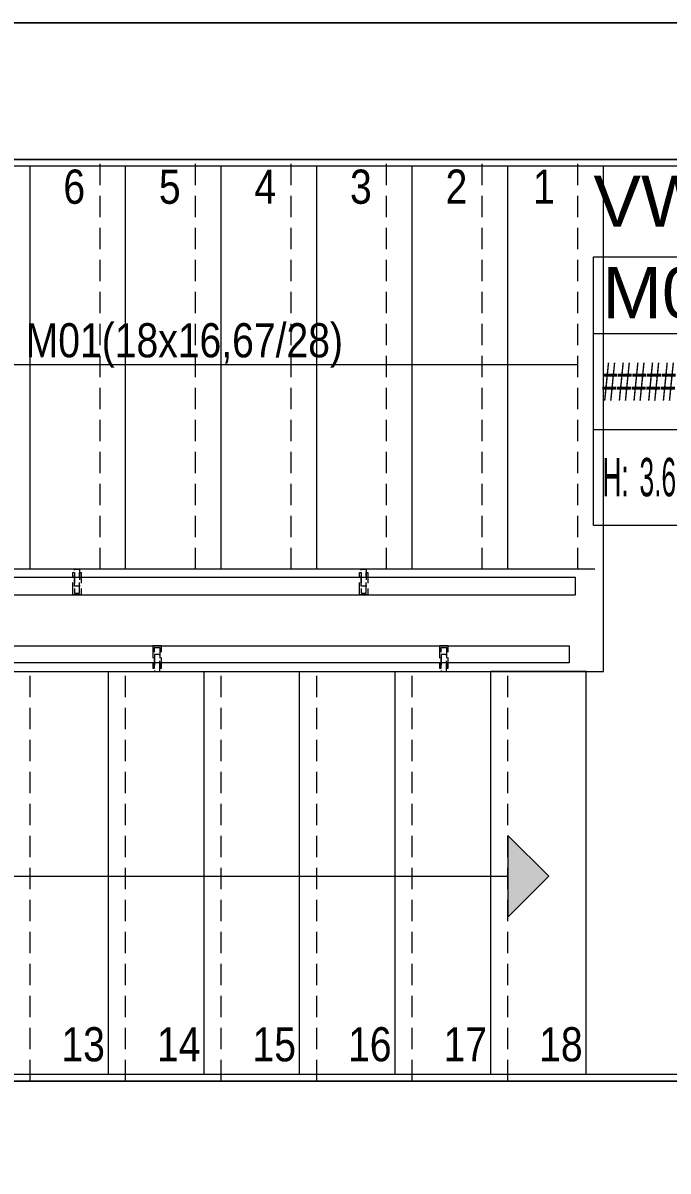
# Model space of a CAD drawing. Extents: x -2365 to 41970, y -230 to 8114.
# Drawn here: x 17057.8 to 17246.8, y 326.2 to 662.5 of the extents above; entities that cross this region are included whole.
import ezdxf
from ezdxf.enums import TextEntityAlignment as Align

# ---------------------------------------------------------------- set-up
doc = ezdxf.new("R2010")
doc.units = 0
doc.header["$LTSCALE"] = 25
doc.linetypes.add('DOT2', pattern=[0.125, 0, -0.125])
doc.linetypes.add('HIDDEN', pattern=[0.375, 0.25, -0.125])
doc.layers.get('0').update_dxf_attribs({"color": 9, "lineweight": 9})
for name, color, linetype, lineweight in [('01', 9, 'Continuous', 9), ('06B', 9, 'Continuous', 9), ('14', 9, 'Continuous', 9), ('19', 9, 'Continuous', 9), ('19D', 9, 'DOT2', 9), ('20', 9, 'DOT2', 9), ('21', 9, 'Continuous', 9), ('21_MAHAL', 9, 'Continuous', 9), ('35', 9, 'Continuous', 9)]:
    doc.layers.add(name, color=color, linetype=linetype, lineweight=lineweight)
doc.styles.add('Arial', font='arial.ttf', dxfattribs={"height": 2.5})
doc.styles.add('MuuM_TEXT-STANDART', font='ARIALN.TTF')

# ---------------------------------------------------------------- blocks, each defined once
blk = doc.blocks.new('p-lama profili')
at = {"layer": '20', "linetype": 'HIDDEN', "ltscale": 0.5}
blk.add_lwpolyline([(0.75, -0.45), (-0.75, -0.45), (-0.75, -6.5), (-1.25, -6.5), (-1.25, -0.45), (-1.25, -0.45), (-1.25, 0), (1.25, 0), (1.25, -0.45), (1.25, -0.45), (1.25, -6.5), (0.75, -6.5), (0.75, -0.45)], dxfattribs=at)
blk.add_lwpolyline([(-0.75, -2.5), (0.75, -2.5), (0.75, -7.5), (-0.75, -7.5)], close=True, dxfattribs=at)
blk = doc.blocks.new('0_roomno2')
blk.add_lwpolyline([(19.375, -10.5), (0, -10.5), (0, 0), (19.375, 0)], close=True)
for points in [[(0, -3), (19.375, -3)], [(8.125, -3), (8.125, -10.5)], [(11.875, -3), (11.875, -10.5)], [(15.625, -3), (15.625, -10.5)], [(0, -6.75), (8.125, -6.75)]]:
    blk.add_lwpolyline(points)
at = {"style": 'MuuM_TEXT-STANDART', "width": 0.6}
blk.add_text('H:', height=1.5, dxfattribs=at).set_placement((0.35, -8.608), align=Align.MIDDLE_LEFT)
at = {"style": 'Arial'}
blk.add_attdef('ODANO', (0, 1.17), '', height=2, dxfattribs=at)
blk.add_attdef('MEKANADI', text='', height=2, dxfattribs=at).set_placement((0.35, -3), align=Align.BOTTOM_LEFT)
at = {"style": 'MuuM_TEXT-STANDART', "width": 0.6}
for tag, p in [('YER01', (10, -4.5)), ('TAVAN01', (13.75, -4.5)), ('DUVAR01', (17.5, -4.5)), ('YER02', (10, -6.75)), ('TAVAN02', (13.75, -6.75)), ('DUVAR02', (17.5, -6.75)), ('YER03', (10, -9)), ('TAVAN03', (13.75, -9)), ('DUVAR03', (17.5, -9))]:
    blk.add_attdef(tag, text='', height=1.5, dxfattribs=at).set_placement(p, align=Align.MIDDLE_CENTER)
for tag, p in [('M2', (0.35, -4.875)), ('TEMIZTAVANYUKSEKLIGI', (1.8, -8.608))]:
    blk.add_attdef(tag, text='', height=1.5, dxfattribs=at).set_placement(p, align=Align.MIDDLE_LEFT)

msp = doc.modelspace()

# ---------------------------------------------------------------- hatches: boundary and pattern name
at = {"layer": '19'}
h = msp.add_hatch(color=256, dxfattribs=at)
h.dxf.hatch_style = 1
h.paths.add_polyline_path([(17199.84, 424.5), (17199.84, 400.5), (17211.86, 412.5)])

# ---------------------------------------------------------------- linework, layer by layer
at = {"layer": '01'}
for points in [[(17400.84, 312.5), (16800.84, 312.5), (16800.84, 662.5), (17400.84, 662.5), (17400.84, 622.5), (16850.84, 622.5), (16850.84, 352.5), (17400.85, 352.5)], [(17400.84, 662.5), (16800.84, 662.5), (16800.84, 312.5), (17400.84, 312.5), (17400.84, 352.5), (16850.84, 352.5), (16850.84, 622.5), (17400.84, 622.5)]]:
    msp.add_lwpolyline(points, close=True, dxfattribs=at)
msp.add_lwpolyline([(16850.84, 352.5), (17400.85, 352.35), (17400.84, 312.5)], dxfattribs=at)
at = {"layer": '06B'}
for points in [[(16970.84, 500), (16970.84, 495), (17219.69, 495), (17219.69, 500)], [(16970.84, 475), (16970.84, 480), (17217.84, 480), (17217.84, 475)]]:
    msp.add_lwpolyline(points, close=True, dxfattribs=at)
at = {"layer": '14'}
msp.add_lwpolyline([(17383.84, 477.5), (17383.84, 620.5), (17383.84, 620.5), (17383.84, 620.5), (16852.84, 620.5), (16852.84, 354.5), (17383.84, 354.5), (17383.84, 354.5), (17383.84, 354.5), (17383.84, 371.5)], dxfattribs=at)
at = {"layer": '19', "linetype": 'Continuous'}
for points in [[(16970.84, 472.5), (17227.84, 472.5), (17227.84, 620.5)], [(17059.84, 502.5), (17059.84, 620.5)], [(17087.84, 502.5), (17087.84, 620.5)], [(17115.84, 502.5), (17115.84, 620.5)], [(17143.84, 502.5), (17143.84, 620.5)], [(17171.84, 502.5), (17171.84, 620.5)], [(17199.84, 502.5), (17199.84, 620.5)], [(17225.34, 502.5), (16970.84, 502.5)], [(17082.84, 354.5), (17082.84, 472.5)], [(17110.84, 354.5), (17110.84, 472.5)], [(17138.84, 354.5), (17138.84, 472.5)], [(17166.84, 354.5), (17166.84, 472.5)], [(17194.84, 354.5), (17194.84, 472.5)]]:
    msp.add_lwpolyline(points, dxfattribs=at)
at = {"layer": '19'}
msp.add_lwpolyline([(17220.34, 562.35), (16905.84, 562.35), (16905.84, 412.5), (17199.84, 412.5)], dxfattribs=at)
msp.add_lwpolyline([(17199.84, 424.5), (17199.84, 400.5), (17211.86, 412.5)], close=True, dxfattribs=at)
msp.add_lwpolyline([(17199.84, 424.5), (17199.84, 400.5), (17211.86, 412.5)], close=True, dxfattribs=at)
at = {"layer": '19D', "linetype": 'HIDDEN'}
for points in [[(17080.34, 502.5), (17080.34, 622.5)], [(17108.34, 502.5), (17108.34, 622.5)], [(17136.34, 502.5), (17136.34, 622.5)], [(17164.34, 502.5), (17164.34, 622.5)], [(17192.34, 502.5), (17192.34, 622.5)], [(17220.34, 502.5), (17220.34, 622.5)], [(17059.84, 352.5), (17059.84, 472.5)], [(17087.84, 352.5), (17087.84, 472.5)], [(17115.84, 352.5), (17115.84, 472.5)], [(17143.84, 352.5), (17143.84, 472.5)], [(17171.84, 352.5), (17171.84, 472.5)], [(17199.84, 352.5), (17199.84, 472.5)]]:
    msp.add_lwpolyline(points, dxfattribs=at)
at = {"layer": '35'}
msp.add_lwpolyline([(17222.84, 354.5), (17222.84, 472.5), (17194.84, 472.5)], dxfattribs=at)

# ---------------------------------------------------------------- block references
at = {"rotation": 180}
for p in [(17073.59, 495), (17157.59, 495)]:
    msp.add_blockref('p-lama profili', p, dxfattribs=at)
at = {"xscale": -1}
for p in [(17097.09, 480), (17181.09, 480)]:
    msp.add_blockref('p-lama profili', p, dxfattribs=at)
at = {"layer": '21_MAHAL'}
ref = msp.add_blockref('0_roomno2', (17224.92, 594.01), dxfattribs=dict(at, xscale=7.5, yscale=7.5, zscale=7.5))
ref.add_attrib('ODANO', 'VW-K1-01', (17224.92, 602.78), dxfattribs={"layer": '0', "height": 15, "style": 'Arial'})
ref.add_attrib('MEKANADI', 'M01 Y. MERD.', dxfattribs={"layer": '0', "height": 15, "style": 'Arial'}).set_placement((17227.55, 571.51), align=Align.BOTTOM_LEFT)
ref.add_attrib('M2', '##### m2', dxfattribs={"layer": '0', "height": 11.25, "style": 'MuuM_TEXT-STANDART', "width": 0.6}).set_placement((17227.55, 557.45), align=Align.MIDDLE_LEFT)
ref.add_attrib('TEMIZTAVANYUKSEKLIGI', '3.65 m', dxfattribs={"layer": '0', "height": 11.25, "style": 'MuuM_TEXT-STANDART', "width": 0.6}).set_placement((17238.42, 529.45), align=Align.MIDDLE_LEFT)
ref.add_attrib('YER01', 'Y03', dxfattribs={"layer": '0', "height": 11.25, "style": 'MuuM_TEXT-STANDART', "width": 0.6}).set_placement((17299.92, 560.26), align=Align.MIDDLE_CENTER)
ref.add_attrib('TAVAN01', 'T09', dxfattribs={"layer": '0', "height": 11.25, "style": 'MuuM_TEXT-STANDART', "width": 0.6}).set_placement((17328.05, 560.26), align=Align.MIDDLE_CENTER)
ref.add_attrib('DUVAR01', 'D07A', dxfattribs={"layer": '0', "height": 11.25, "style": 'MuuM_TEXT-STANDART', "width": 0.6}).set_placement((17356.17, 560.26), align=Align.MIDDLE_CENTER)
ref.add_attrib('YER02', 'Y04', dxfattribs={"layer": '0', "height": 11.25, "style": 'MuuM_TEXT-STANDART', "width": 0.6}).set_placement((17299.92, 543.38), align=Align.MIDDLE_CENTER)

# ---------------------------------------------------------------- texts
at = {"layer": '21', "style": 'MuuM_TEXT-STANDART'}
for s, p in [('6', (17069.6, 609.54)), ('5', (17097.6, 609.54)), ('4', (17125.6, 609.54)), ('3', (17153.6, 609.54)), ('2', (17181.6, 609.54)), ('1', (17207.23, 609.54)), ('13', (17069.03, 358.3)), ('14', (17097.03, 358.3)), ('15', (17125.03, 358.3)), ('16', (17153.03, 358.3)), ('17', (17181.03, 358.3)), ('18', (17209.03, 358.3))]:
    msp.add_text(s, height=10, dxfattribs=at).set_placement(p)
at = {"layer": '21', "color": 250, "insert": (17105.05, 561.53), "char_height": 10, "attachment_point": 8, "style": 'MuuM_TEXT-STANDART'}
msp.add_mtext('M01(18x16,67/28)', dxfattribs=at)

doc.saveas('drawing.dxf')
